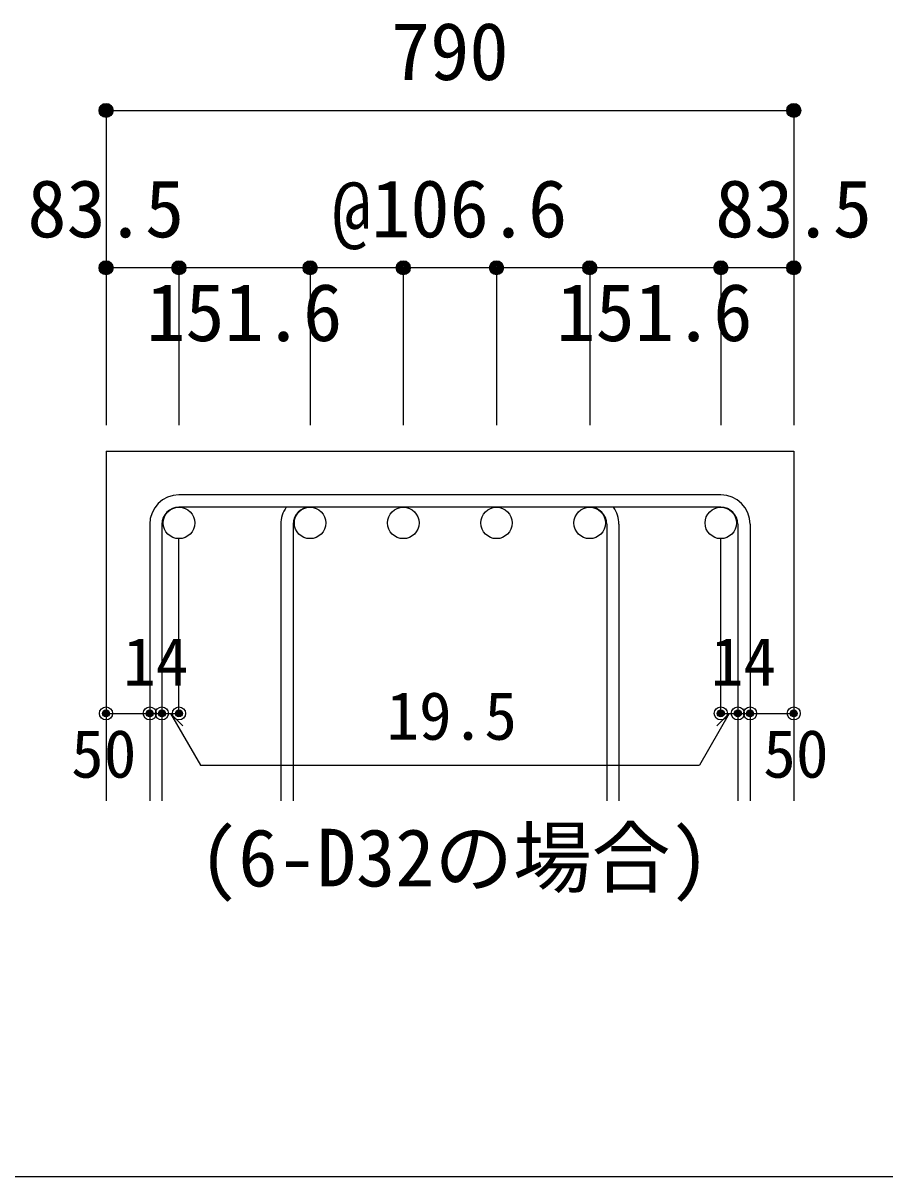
# Model space of a CAD drawing. Units: millimetres at full size, sheet at 1:30; details may follow other scales. Extents: x -5973 to 5954, y -4195 to 4201.
# Drawn here: x -1115 to -129, y 3 to 1323 of the extents above; entities that cross this region are included whole.
import ezdxf
from ezdxf.enums import TextEntityAlignment as Align

# ---------------------------------------------------------------- set-up
doc = ezdxf.new("R2010")
doc.units = ezdxf.units.MM
doc.header["$LTSCALE"] = 30
doc.header["$PDMODE"] = 32
doc.header["$PDSIZE"] = 15
for name, color, linetype in [('0-1_躯体線', 2, 'Continuous'), ('0-5_基礎梁筋', 7, 'Continuous'), ('0-6_スタラップ筋', 7, 'Continuous'), ('0-7_文字', 4, 'Continuous'), ('0-D_寸法', 4, 'Continuous'), ('F-0_枠', 6, 'Continuous')]:
    doc.layers.add(name, color=color, linetype=linetype)
doc.styles.add('ＭＳ ゴシック', font='')
doc.styles.get('ＭＳ ゴシック').set_extended_font_data('MS Gothic')

msp = doc.modelspace()

# ---------------------------------------------------------------- linework, layer by layer
at = {"layer": '0-1_躯体線'}
for p, q in [((-1020.53, 833.3), (-1020.53, 433.3)), ((-1020.53, 833.3), (-233.53, 833.3)), ((-233.53, 833.3), (-233.53, 433.3))]:
    msp.add_line(p, q, dxfattribs=at)
at = {"layer": '0-5_基礎梁筋', "color": 3}
for centre in [(-937.03, 751.3), (-787.03, 751.3), (-680.37, 751.3), (-573.7, 751.3), (-467.03, 751.3), (-317.03, 751.3)]:
    msp.add_circle(centre, 18, dxfattribs=at)
at = {"layer": '0-6_スタラップ筋'}
for p, q in [((-317.03, 783.3), (-937.03, 783.3)), ((-317.03, 769.3), (-937.03, 769.3)), ((-970.53, 749.8), (-970.53, 433.3)), ((-956.53, 749.8), (-956.53, 433.3)), ((-820.53, 749.8), (-820.53, 433.3)), ((-806.53, 749.8), (-806.53, 433.3)), ((-447.53, 749.8), (-447.53, 433.3)), ((-433.53, 749.8), (-433.53, 433.3)), ((-297.53, 749.8), (-297.53, 433.3)), ((-283.53, 749.8), (-283.53, 433.3))]:
    msp.add_line(p, q, dxfattribs=at)
for centre, radius, start, end in [((-937.03, 749.8), 33.5, 90, 180), ((-317.03, 749.8), 33.5, 0, 90), ((-937.03, 749.8), 19.5, 90, 180), ((-787.03, 749.8), 33.5, 144.40235, 180), ((-787.03, 749.8), 19.5, 90, 180), ((-467.03, 749.8), 19.5, 0, 90), ((-467.03, 749.8), 33.5, 0, 35.59765), ((-317.03, 749.8), 19.5, 0, 90)]:
    msp.add_arc(centre, radius, start, end, dxfattribs=at)
at = {"layer": '0-D_寸法'}
for p, q in [((-1020.53, 1223.3), (-1020.53, 1043.3)), ((-1020.53, 1223.3), (-233.53, 1223.3)), ((-233.53, 1223.3), (-233.53, 1043.3)), ((-937.03, 1043.3), (-1020.53, 1043.3)), ((-1020.53, 1043.3), (-1020.53, 863.3)), ((-627.03, 1043.3), (-937.03, 1043.3)), ((-937.03, 1043.3), (-937.03, 863.3)), ((-787.03, 1043.3), (-787.03, 863.3)), ((-680.37, 1043.3), (-680.37, 863.3)), ((-317.03, 1043.3), (-627.03, 1043.3)), ((-573.7, 1043.3), (-573.7, 863.3)), ((-467.03, 1043.3), (-467.03, 863.3)), ((-233.53, 1043.3), (-317.03, 1043.3)), ((-317.03, 1043.3), (-317.03, 863.3)), ((-233.53, 1043.3), (-233.53, 863.3)), ((-937.03, 533.3), (-937.03, 732.63)), ((-317.03, 533.3), (-317.03, 732.63)), ((-1020.53, 533.3), (-970.53, 533.3)), ((-970.53, 533.3), (-937.03, 533.3)), ((-946.78, 533.3), (-932.64, 519.16)), ((-946.78, 533.3), (-912.56, 474.02)), ((-307.28, 533.3), (-341.51, 474.02)), ((-307.28, 533.3), (-321.43, 519.16)), ((-317.03, 533.3), (-233.53, 533.3)), ((-297.53, 533.3), (-283.53, 533.3)), ((-912.56, 474.02), (-341.51, 474.02))]:
    msp.add_line(p, q, dxfattribs=at)
msp.add_lwpolyline([(-233.53, 1223.3), (-233.53, 1043.3), (-233.53, 863.3)], dxfattribs=at)
for centre, radius in [((-1020.53, 1223.3), 8), ((-1020.53, 1223.3), 7.2), ((-1020.53, 1223.3), 6.4), ((-1020.53, 1223.3), 5.6), ((-1020.53, 1223.3), 4.8), ((-233.53, 1223.3), 8), ((-233.53, 1223.3), 7.2), ((-233.53, 1223.3), 6.4), ((-233.53, 1223.3), 5.6), ((-233.53, 1223.3), 4.8), ((-1020.53, 1223.3), 4), ((-1020.53, 1223.3), 3.2), ((-1020.53, 1223.3), 2.4), ((-1020.53, 1223.3), 1.6), ((-1020.53, 1223.3), 0.8), ((-233.53, 1223.3), 4), ((-233.53, 1223.3), 3.2), ((-233.53, 1223.3), 2.4), ((-233.53, 1223.3), 1.6), ((-233.53, 1223.3), 0.8), ((-1020.53, 1043.3), 8), ((-1020.53, 1043.3), 7.2), ((-1020.53, 1043.3), 6.4), ((-1020.53, 1043.3), 5.6), ((-1020.53, 1043.3), 4.8), ((-1020.53, 1043.3), 4), ((-1020.53, 1043.3), 3.2), ((-1020.53, 1043.3), 2.4), ((-1020.53, 1043.3), 1.6), ((-1020.53, 1043.3), 0.8), ((-937.03, 1043.3), 8), ((-937.03, 1043.3), 7.2), ((-937.03, 1043.3), 6.4), ((-937.03, 1043.3), 5.6), ((-937.03, 1043.3), 4.8), ((-937.03, 1043.3), 4), ((-937.03, 1043.3), 3.2), ((-937.03, 1043.3), 2.4), ((-937.03, 1043.3), 1.6), ((-937.03, 1043.3), 0.8), ((-787.03, 1043.3), 8), ((-787.03, 1043.3), 7.2), ((-787.03, 1043.3), 6.4), ((-787.03, 1043.3), 5.6), ((-787.03, 1043.3), 4.8), ((-787.03, 1043.3), 4), ((-787.03, 1043.3), 3.2), ((-787.03, 1043.3), 2.4), ((-787.03, 1043.3), 1.6), ((-787.03, 1043.3), 0.8), ((-680.37, 1043.3), 8), ((-680.37, 1043.3), 7.2), ((-680.37, 1043.3), 6.4), ((-680.37, 1043.3), 5.6), ((-680.37, 1043.3), 4.8), ((-680.37, 1043.3), 4), ((-680.37, 1043.3), 3.2), ((-680.37, 1043.3), 2.4), ((-680.37, 1043.3), 1.6), ((-680.37, 1043.3), 0.8), ((-573.7, 1043.3), 8), ((-573.7, 1043.3), 7.2), ((-573.7, 1043.3), 6.4), ((-573.7, 1043.3), 5.6), ((-573.7, 1043.3), 4.8), ((-573.7, 1043.3), 4), ((-573.7, 1043.3), 3.2), ((-573.7, 1043.3), 2.4), ((-573.7, 1043.3), 1.6), ((-573.7, 1043.3), 0.8), ((-467.03, 1043.3), 8), ((-467.03, 1043.3), 7.2), ((-467.03, 1043.3), 6.4), ((-467.03, 1043.3), 5.6), ((-467.03, 1043.3), 4.8), ((-467.03, 1043.3), 4), ((-467.03, 1043.3), 3.2), ((-467.03, 1043.3), 2.4), ((-467.03, 1043.3), 1.6), ((-467.03, 1043.3), 0.8), ((-317.03, 1043.3), 8), ((-317.03, 1043.3), 7.2), ((-317.03, 1043.3), 6.4), ((-317.03, 1043.3), 5.6), ((-317.03, 1043.3), 4.8), ((-317.03, 1043.3), 4), ((-317.03, 1043.3), 3.2), ((-317.03, 1043.3), 2.4), ((-317.03, 1043.3), 1.6), ((-317.03, 1043.3), 0.8), ((-233.53, 1043.3), 8), ((-233.53, 1043.3), 7.2), ((-233.53, 1043.3), 6.4), ((-233.53, 1043.3), 5.6), ((-233.53, 1043.3), 4.8), ((-233.53, 1043.3), 4), ((-233.53, 1043.3), 3.2), ((-233.53, 1043.3), 2.4), ((-233.53, 1043.3), 1.6), ((-233.53, 1043.3), 0.8), ((-1020.53, 533.3), 4), ((-1020.53, 533.3), 3.6), ((-1020.53, 533.3), 3.2), ((-1020.53, 533.3), 2.8), ((-1020.53, 533.3), 2.4), ((-1020.53, 533.3), 2), ((-1020.53, 533.3), 1.6), ((-1020.53, 533.3), 1.2), ((-1020.53, 533.3), 0.8), ((-1020.53, 533.3), 0.4), ((-970.53, 533.3), 4), ((-970.53, 533.3), 3.6), ((-970.53, 533.3), 3.2), ((-970.53, 533.3), 2.8), ((-970.53, 533.3), 2.4), ((-970.53, 533.3), 2), ((-970.53, 533.3), 1.6), ((-970.53, 533.3), 1.2), ((-970.53, 533.3), 0.8), ((-970.53, 533.3), 0.4), ((-956.53, 533.3), 4), ((-956.53, 533.3), 3.6), ((-956.53, 533.3), 3.2), ((-956.53, 533.3), 2.8), ((-956.53, 533.3), 2.4), ((-956.53, 533.3), 2), ((-956.53, 533.3), 1.6), ((-956.53, 533.3), 1.2), ((-956.53, 533.3), 0.8), ((-956.53, 533.3), 0.4), ((-937.03, 533.3), 4), ((-937.03, 533.3), 3.6), ((-937.03, 533.3), 3.2), ((-937.03, 533.3), 2.8), ((-937.03, 533.3), 2.4), ((-937.03, 533.3), 2), ((-937.03, 533.3), 1.6), ((-937.03, 533.3), 1.2), ((-937.03, 533.3), 0.8), ((-937.03, 533.3), 0.4), ((-317.03, 533.3), 4), ((-317.03, 533.3), 3.6), ((-317.03, 533.3), 3.2), ((-317.03, 533.3), 2.8), ((-317.03, 533.3), 2.4), ((-317.03, 533.3), 2), ((-317.03, 533.3), 1.6), ((-317.03, 533.3), 1.2), ((-317.03, 533.3), 0.8), ((-317.03, 533.3), 0.4), ((-297.53, 533.3), 4), ((-297.53, 533.3), 3.6), ((-297.53, 533.3), 3.2), ((-297.53, 533.3), 2.8), ((-297.53, 533.3), 2.4), ((-297.53, 533.3), 2), ((-297.53, 533.3), 1.6), ((-297.53, 533.3), 1.2), ((-297.53, 533.3), 0.8), ((-297.53, 533.3), 0.4), ((-283.53, 533.3), 4), ((-283.53, 533.3), 3.6), ((-283.53, 533.3), 3.2), ((-283.53, 533.3), 2.8), ((-283.53, 533.3), 2.4), ((-283.53, 533.3), 2), ((-283.53, 533.3), 1.6), ((-283.53, 533.3), 1.2), ((-283.53, 533.3), 0.8), ((-283.53, 533.3), 0.4), ((-233.53, 533.3), 4), ((-233.53, 533.3), 3.6), ((-233.53, 533.3), 3.2), ((-233.53, 533.3), 2.8), ((-233.53, 533.3), 2.4), ((-233.53, 533.3), 2), ((-233.53, 533.3), 1.6), ((-233.53, 533.3), 1.2), ((-233.53, 533.3), 0.8), ((-233.53, 533.3), 0.4)]:
    msp.add_circle(centre, radius, dxfattribs=at)
at = {"layer": '0-D_寸法', "color": 7}
for p in [(-1020.53, 1223.3), (-1020.53, 1223.3), (-233.53, 1223.3), (-1020.53, 1043.3), (-937.03, 1043.3), (-787.03, 1043.3), (-680.37, 1043.3), (-573.7, 1043.3), (-467.03, 1043.3), (-317.03, 1043.3), (-233.53, 1043.3), (-1020.53, 533.3), (-970.53, 533.3), (-956.53, 533.3), (-937.03, 533.3), (-317.03, 533.3), (-297.53, 533.3), (-283.53, 533.3), (-233.53, 533.3)]:
    msp.add_point(p, dxfattribs=at)
at = {"layer": 'F-0_枠', "color": 2}
msp.add_line((3723.6, 2.95), (-5972.88, 2.95), dxfattribs=at)

# ---------------------------------------------------------------- texts
at = {"layer": '0-7_文字', "color": 7, "style": 'ＭＳ ゴシック'}
msp.add_text('(6-D32の場合)', height=65.98, dxfattribs=at).set_placement((-914.01, 315.53), align=Align.BOTTOM_LEFT)
at = {"layer": '0-D_寸法', "style": 'ＭＳ ゴシック'}
for s, height, p in [('790', 65.98, (-694.53, 1238.3)), ('83.5', 65.98, (-1110.53, 1058.3)), ('@106.6', 65.98, (-762.03, 1058.3)), ('83.5', 65.98, (-323.53, 1058.3)), ('151.6', 65.98, (-974.62, 939.56)), ('151.6', 65.98, (-505.23, 939.56)), ('14', 54.99, (-1001.07, 548.75)), ('14', 54.99, (-328.49, 548.75)), ('19.5', 54.99, (-699.8, 486.67)), ('50', 54.99, (-1060.53, 443.3)), ('50', 54.99, (-268.53, 443.3))]:
    msp.add_text(s, height=height, dxfattribs=at).set_placement(p, align=Align.BOTTOM_LEFT)

doc.saveas('drawing.dxf')
